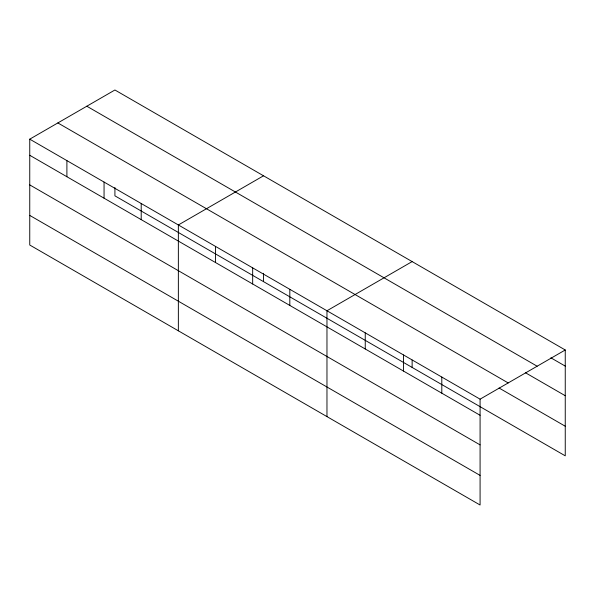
<?xml version="1.0" encoding="UTF-8"?>
<svg xmlns="http://www.w3.org/2000/svg" width="595" height="595" viewBox="0 0 595 595"><rect width="100%" height="100%" fill="white"/><g stroke="black" fill="none" stroke-linecap="round" stroke-linejoin="round"><path stroke-width="0.89" d="M29.75 139.163L480.083 399.163L480.083 505.006L29.75 245.014L29.75 139.163L114.917 89.994L565.25 349.986L565.25 455.837L114.917 195.837L114.917 187.514M263.526 175.793L178.359 224.962L178.359 330.813M412.134 261.592L326.967 310.761L326.967 416.612M480.083 399.163L565.25 349.986M550.896 357.826L565.25 366.111M86.811 106.215L537.144 366.215M525.378 372.701L565.25 395.72M57.856 122.934L508.19 382.935M499.064 388.014L565.25 426.228M29.75 155.288L480.083 415.28M29.75 184.896L480.083 444.889M29.75 215.405L480.083 475.398M441.802 377.059L441.802 393.183M412.134 360.034L412.134 367.435M403.529 354.962L403.529 371.079M365.248 332.858L365.248 348.982M289.817 289.311L289.817 305.436M263.526 273.313L263.526 281.636M252.667 267.862L252.667 283.986M215.509 246.412L215.509 262.536M141.208 203.512L141.208 219.637M104.058 182.063L104.058 198.187M66.9 160.613L66.9 176.737"/></g></svg>
